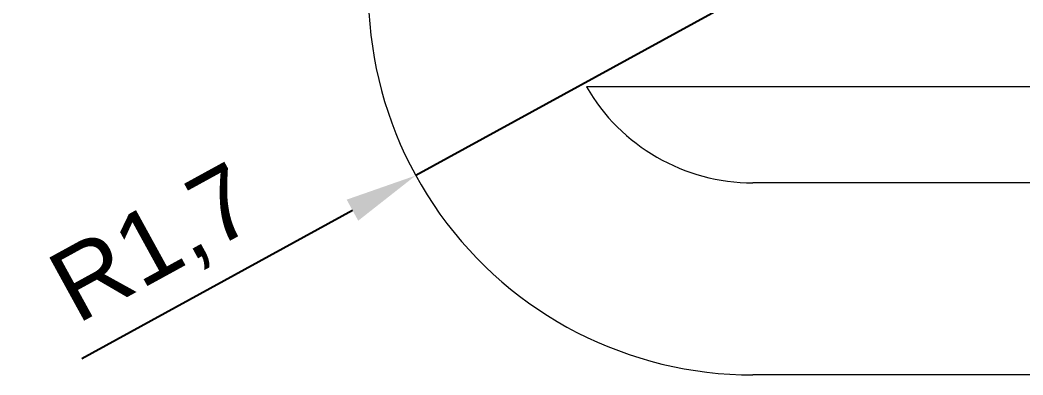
# Paper-space layout 'Presentación1' of a CAD drawing. Header units: millimetres. Extents: x 455 to 9071, y 15 to 4053.
# Drawn here: x 762.6 to 797.36, y 156.05 to 168.37 of the extents above; entities that cross this region are included whole.
import ezdxf

# ---------------------------------------------------------------- set-up
doc = ezdxf.new("R2010")
doc.units = ezdxf.units.MM
doc.layers.get('0').update_dxf_attribs({"color": 1})
doc.layers.add('Cotas', color=6, linetype='Continuous', lineweight=5)
doc.styles.get("Standard").update_dxf_attribs({"font": 'arial.ttf'})
doc.dimstyles.new('ISO-25', dxfattribs={"dimtxt": 2.5, "dimasz": 2.5, "dimexe": 1.25, "dimexo": 0.625, "dimtad": 1, "dimlfac": 0.15, "dimtxsty": 'Standard', "dimcen": 2.5, "dimadec": 0, "dimazin": 0, "dimtfac": 1, "dimtmove": 0, "dimatfit": 3, "dimfxl": 1, "dimarcsym": 0})

# ---------------------------------------------------------------- blocks, each defined once
blk = doc.blocks.new('*D7')
at = {"layer": 'Cotas', "color": 0, "lineweight": -2, "transparency": 16777216}
for p, q in [((788.001, 169.387), (776.31, 162.974)), ((764.742, 156.629), (774.118, 161.772))]:
    blk.add_line(p, q, dxfattribs=at)
at = {"layer": 'Cotas', "color": 0, "transparency": 16777216}
blk.add_solid([(773.918, 162.137), (774.319, 161.407), (776.31, 162.974)], dxfattribs=at)
at = {"layer": 'Defpoints', "color": 0, "transparency": 16777216}
for p in [(788.001, 169.387, -2037.069), (776.31, 162.974, -2037.069)]:
    blk.add_point(p, dxfattribs=at)
at = {"layer": 'Cotas', "color": 0, "transparency": 16777216, "insert": (767.311, 160.464), "char_height": 2.5, "width": 8.95364, "attachment_point": 5, "rotation": 28.7461}
blk.add_mtext('R1,7', dxfattribs=at)

psp = doc.layouts.new('Presentación1')

# ---------------------------------------------------------------- linework, layer by layer
at = {"linetype": 'Continuous', "lineweight": 15}
for p, q in [((817.107, 166.053, -2037.069), (782.227, 166.053, -2037.069)), ((817.107, 166.053, -2037.069), (782.227, 166.053, -2037.069)), ((811.334, 162.72, -2037.069), (788.001, 162.72, -2037.069)), ((811.334, 162.72, -2037.069), (788.001, 162.72, -2037.069)), ((811.334, 156.053, -2037.069), (788.001, 156.053, -2037.069)), ((811.334, 156.053, -2037.069), (788.001, 156.053, -2037.069))]:
    psp.add_line(p, q, dxfattribs=at)
for radius, start in [(13.333, 161.0754), (13.333, 161.0754), (6.667, 210), (6.667, 210)]:
    psp.add_arc((788.001, 169.387, -2037.069), radius, start, 270, dxfattribs=at)

# ---------------------------------------------------------------- dimensions: what is measured, and where the dimension line sits
at = {"layer": 'Cotas'}
dim = psp.add_radius_dim(center=(788.001, 169.387, -2037.069), mpoint=(776.31, 162.974, -2037.069), text='R1,7', dimstyle='ISO-25', dxfattribs=at)
dim.commit()
dim.dimension.update_dxf_attribs({"geometry": '*D7', "text_midpoint": (767.311, 160.464)})

doc.saveas('drawing.dxf')
